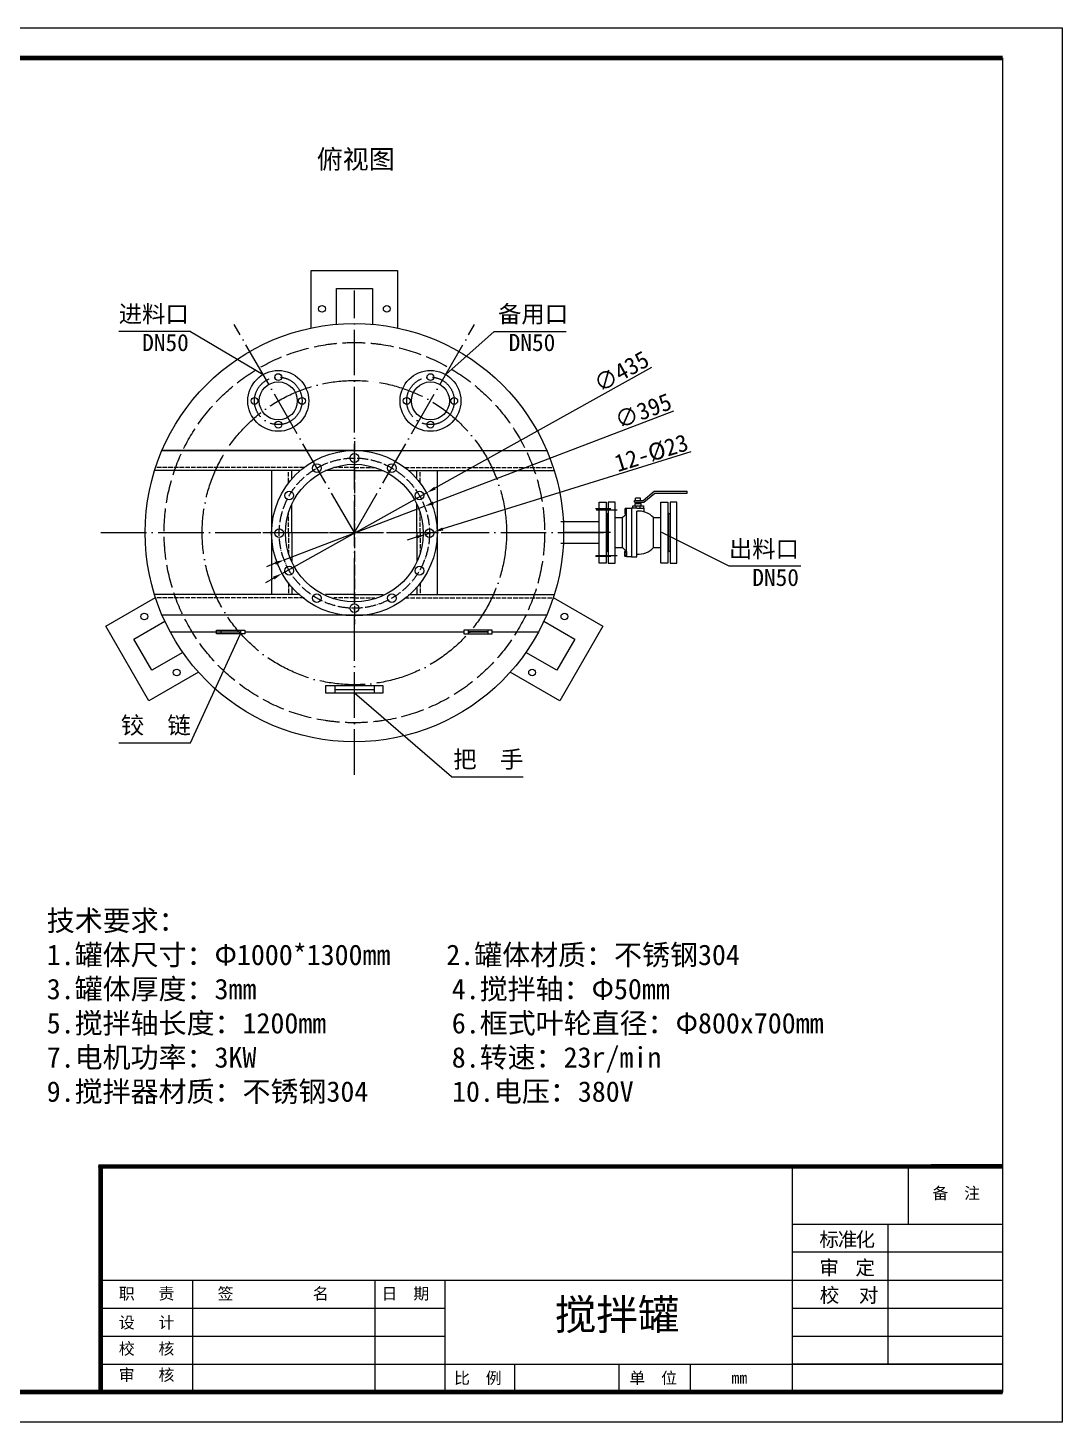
# Model space of a CAD drawing. Header units: millimetres. Extents: x 2128 to 23460, y -18769 to 2996.
# Drawn here: x 4595 to 7313, y -670 to 2996 of the extents above; entities that cross this region are included whole.
import ezdxf

# ---------------------------------------------------------------- set-up
doc = ezdxf.new("R2010")
doc.units = ezdxf.units.MM
doc.linetypes.add('ACAD_ISO02W100', pattern=[15, 12, -3])
doc.linetypes.add('ACAD_ISO04W100', pattern=[30, 24, -3, 0, -3])
for name, color, linetype in [('中心线', 1, 'ACAD_ISO04W100'), ('图层1', 2, 'ACAD_ISO02W100'), ('标注', 6, 'Continuous'), ('注释', 3, 'Continuous'), ('虚线', 7, 'ACAD_ISO02W100'), ('轴线', 1, 'ACAD_ISO04W100')]:
    doc.layers.add(name, color=color, linetype=linetype)
doc.layers.add('标注线', color=7, linetype='Continuous', lineweight=9)
doc.styles.get("Standard").update_dxf_attribs({"font": ''})
doc.styles.add('STYLE1', font='')
doc.styles.get('Standard').set_extended_font_data('SimSun')
doc.styles.get('STYLE1').set_extended_font_data('FangSong_GB2312')
doc.dimstyles.new('ISO-25', dxfattribs={"dimtxt": 45, "dimasz": 25, "dimexe": 1.25, "dimexo": 0.625, "dimgap": 5, "dimtad": 1, "dimtxsty": 'Standard', "dimcen": 2.5, "dimadec": 0, "dimazin": 0, "dimtfac": 1, "dimtmove": 0, "dimatfit": 3, "dimfxl": 0, "dimarcsym": 0})

# ---------------------------------------------------------------- blocks, each defined once
blk = doc.blocks.new('*D9')
at = {"layer": 'Defpoints', "color": 0, "transparency": 16777216}
for p in [(5642.5, 1773.5), (5262.6, 1561.6)]:
    blk.add_point(p, dxfattribs=at)
at = {"layer": '标注', "color": 0, "lineweight": -2, "transparency": 16777216}
for p, q in [((6233.5, 2103.1), (5664.3, 1785.7)), ((5262.6, 1561.6), (5642.5, 1773.5)), ((5240.8, 1549.4), (5219, 1537.2))]:
    blk.add_line(p, q, dxfattribs=at)
at = {"layer": '标注', "color": 0, "transparency": 16777216}
for points in [[(5662.3, 1789.3), (5666.4, 1782), (5642.5, 1773.5)], [(5238.8, 1553), (5242.8, 1545.8), (5262.6, 1561.6)]]:
    blk.add_solid(points, dxfattribs=at)
at = {"layer": '标注', "color": 0, "transparency": 16777216, "insert": (6154.5, 2092.5), "char_height": 45, "attachment_point": 5, "rotation": 29.1535}
blk.add_mtext('∅435', dxfattribs=at)
blk = doc.blocks.new('*D10')
at = {"layer": 'Defpoints', "color": 0, "transparency": 16777216}
for p in [(5637, 1738), (5268.1, 1597)]:
    blk.add_point(p, dxfattribs=at)
at = {"layer": '标注', "color": 0, "lineweight": -2, "transparency": 16777216}
for p, q in [((6291.5, 1988.2), (5660.4, 1747)), ((5268.1, 1597), (5637, 1738)), ((5244.7, 1588.1), (5221.4, 1579.2))]:
    blk.add_line(p, q, dxfattribs=at)
at = {"layer": '标注', "color": 0, "transparency": 16777216}
for points in [[(5658.9, 1750.8), (5661.9, 1743.1), (5637, 1738)], [(5243.2, 1592), (5246.2, 1584.2), (5268.1, 1597)]]:
    blk.add_solid(points, dxfattribs=at)
at = {"layer": '标注', "color": 0, "transparency": 16777216, "insert": (6211.8, 1989), "char_height": 45, "attachment_point": 5, "rotation": 20.9164}
blk.add_mtext('∅395', dxfattribs=at)
blk = doc.blocks.new('*D11')
at = {"layer": 'Defpoints', "color": 0, "transparency": 16777216}
for p in [(5639.1, 1664.1), (5661, 1670.9)]:
    blk.add_point(p, dxfattribs=at)
at = {"layer": '标注', "color": 0, "lineweight": -2, "transparency": 16777216}
for p, q in [((6336.5, 1881.2), (5684.9, 1678.4)), ((5615.2, 1656.7), (5591.3, 1649.2)), ((5639.1, 1664.1), (5661, 1670.9))]:
    blk.add_line(p, q, dxfattribs=at)
at = {"layer": '标注', "color": 0, "transparency": 16777216}
for points in [[(5614, 1660.7), (5616.5, 1652.7), (5639.1, 1664.1)], [(5683.7, 1682.4), (5686.2, 1674.4), (5661, 1670.9)]]:
    blk.add_solid(points, dxfattribs=at)
at = {"layer": '标注', "color": 0, "transparency": 16777216, "insert": (6233.2, 1877.9), "char_height": 45, "attachment_point": 5, "rotation": 17.2948}
blk.add_mtext('12-%%C23', dxfattribs=at)

msp = doc.modelspace()

# ---------------------------------------------------------------- linework, layer by layer
for p, q in [((7156.512, -591.367), (7156.512, 2917.3)), ((5339.163, 2357.827), (5565.963, 2357.827)), ((5339.163, 2207.01), (5339.163, 2357.827)), ((5565.963, 2357.827), (5565.963, 2207.01)), ((5405.313, 2310.577), (5499.813, 2310.577)), ((5405.313, 2216.794), (5405.313, 2310.577)), ((5499.813, 2310.577), (5499.813, 2216.794)), ((5452.563, 1885.023), (4946.836, 1885.023)), ((4946.836, 1885.023), (5958.289, 1885.023)), ((5310.17, 1831.933), (4927.304, 1831.933)), ((5235.066, 1831.933), (5235.066, 1505.721)), ((5288.156, 1811.219), (5288.156, 1831.933)), ((5452.563, 1831.933), (5376.864, 1831.933)), ((5452.563, 1831.933), (5528.262, 1831.933)), ((5594.955, 1831.933), (5977.821, 1831.933)), ((5616.969, 1811.219), (5616.969, 1831.933)), ((5670.059, 1831.933), (5670.059, 1505.721)), ((6191.845, 1753.54), (6191.845, 1759.864)), ((6205.018, 1759.864), (6191.845, 1759.864)), ((6205.018, 1753.54), (6205.018, 1759.864)), ((6211.415, 1753.54), (6240.158, 1777.478)), ((6213.225, 1748.54), (6242.246, 1772.709)), ((6240.798, 1777.709), (6327.308, 1777.709)), ((6242.246, 1772.709), (6327.308, 1772.709)), ((6327.308, 1772.709), (6327.308, 1777.709)), ((5288.156, 1668.827), (5288.156, 1744.526)), ((5616.969, 1668.827), (5616.969, 1744.526)), ((6095.972, 1588.827), (6095.972, 1748.827)), ((6095.972, 1748.827), (6113.972, 1748.827)), ((6113.972, 1748.827), (6113.972, 1588.827)), ((6137.972, 1748.827), (6119.972, 1748.827)), ((6119.972, 1748.827), (6119.972, 1588.827)), ((6137.972, 1588.827), (6137.972, 1748.827)), ((6164.333, 1728.296), (6166.775, 1728.296)), ((6184.622, 1732.906), (6184.622, 1739.221)), ((6184.622, 1739.221), (6212.241, 1739.221)), ((6188.434, 1753.54), (6211.415, 1753.54)), ((6188.434, 1748.54), (6188.434, 1753.54)), ((6188.434, 1748.54), (6213.225, 1748.54)), ((6190.686, 1739.221), (6190.686, 1745.47)), ((6190.686, 1745.47), (6206.177, 1745.47)), ((6192.962, 1732.906), (6192.962, 1739.221)), ((6193.838, 1745.47), (6193.838, 1748.54)), ((6194.979, 1732.906), (6214.484, 1732.906)), ((6203.025, 1745.47), (6203.025, 1748.54)), ((6203.901, 1732.906), (6203.901, 1739.221)), ((6206.177, 1739.221), (6206.177, 1745.47)), ((6212.241, 1739.221), (6212.241, 1732.906)), ((6214.484, 1723.226), (6214.484, 1732.906)), ((6258.438, 1588.827), (6258.438, 1748.827)), ((6258.438, 1748.827), (6276.438, 1748.827)), ((6276.438, 1748.827), (6276.438, 1588.827)), ((6300.438, 1748.827), (6282.438, 1748.827)), ((6282.438, 1748.827), (6282.438, 1588.827)), ((6300.438, 1588.827), (6300.438, 1748.827)), ((6095.864, 1697.327), (5994.926, 1697.327)), ((6137.972, 1708.301), (6157.449, 1708.301)), ((6157.449, 1629.353), (6157.449, 1708.301)), ((6164.333, 1721.395), (6166.775, 1721.395)), ((6238.837, 1708.301), (6258.438, 1708.301)), ((6239.049, 1629.353), (6239.049, 1708.301)), ((5288.156, 1668.827), (5288.156, 1593.128)), ((5616.969, 1668.827), (5616.969, 1593.128)), ((6095.864, 1640.327), (5994.926, 1640.327)), ((5997.926, 1640.251), (5997.926, 1640.327)), ((6137.972, 1629.353), (6157.449, 1629.353)), ((6164.333, 1616.259), (6166.775, 1616.259)), ((6239.049, 1629.353), (6258.438, 1629.353)), ((6095.972, 1606.327), (6095.972, 1606.327)), ((6113.972, 1588.827), (6095.972, 1588.827)), ((6119.972, 1588.827), (6137.972, 1588.827)), ((6137.972, 1606.327), (6137.972, 1606.327)), ((6164.333, 1609.358), (6166.775, 1609.358)), ((6258.438, 1606.327), (6258.438, 1606.327)), ((6276.438, 1588.827), (6258.438, 1588.827)), ((6282.438, 1588.827), (6300.438, 1588.827)), ((6300.438, 1606.327), (6300.438, 1606.327)), ((5310.17, 1505.721), (4927.304, 1505.721)), ((5288.156, 1526.435), (5288.156, 1505.721)), ((5452.563, 1505.721), (5376.864, 1505.721)), ((5452.563, 1505.721), (5528.262, 1505.721)), ((5594.955, 1505.721), (5977.821, 1505.721)), ((5616.969, 1526.435), (5616.969, 1505.721)), ((4799.171, 1422.534), (4929.783, 1497.943)), ((5975.342, 1497.943), (6105.954, 1422.534)), ((4873.166, 1388.872), (4954.385, 1435.763)), ((4946.836, 1452.631), (5958.289, 1452.631)), ((5950.741, 1435.763), (6031.959, 1388.872)), ((4912.571, 1226.12), (4799.171, 1422.534)), ((6105.954, 1422.534), (5992.554, 1226.12)), ((4920.416, 1307.032), (4873.166, 1388.872)), ((6031.959, 1388.872), (5984.709, 1307.032)), ((5001.635, 1353.924), (4920.416, 1307.032)), ((5984.709, 1307.032), (5903.491, 1353.924)), ((5043.183, 1301.529), (4912.571, 1226.12)), ((5992.554, 1226.12), (5861.942, 1301.529)), ((6604.43, -150.012), (7156.512, -150.012))]:
    msp.add_line(p, q)
at = {"color": 1, "linetype": 'ACAD_ISO04W100', "lineweight": -3, "ltscale": 1.2}
for p, q in [((5452.563, 1909.515), (5452.563, 1428.139)), ((5211.753, 1668.827), (5693.372, 1668.827))]:
    msp.add_line(p, q, dxfattribs=at)
at = {"color": 1, "ltscale": 50}
for p, q in [((6087.761, 1728.818), (6142.866, 1728.818)), ((6087.389, 1608.836), (6143.238, 1608.836))]:
    msp.add_line(p, q, dxfattribs=at)
at = {"color": 4}
for p, q in [((4968.547, 1407.621), (5107.103, 1407.621)), ((5101.803, 1412.705), (5101.803, 1402.538)), ((5101.803, 1407.621), (5153.411, 1407.621)), ((5101.803, 1407.621), (5153.411, 1407.621)), ((5153.411, 1412.705), (5153.411, 1402.538)), ((5164.997, 1407.621), (5740.128, 1407.621)), ((5751.714, 1412.705), (5751.714, 1402.538)), ((5751.714, 1407.621), (5803.322, 1407.621)), ((5803.322, 1407.621), (5751.714, 1407.621)), ((5803.322, 1412.705), (5803.322, 1402.538)), ((5814.908, 1407.621), (5936.579, 1407.621)), ((5400.955, 1266.795), (5400.955, 1246.461)), ((5400.955, 1256.628), (5504.171, 1256.628)), ((5504.171, 1266.795), (5504.171, 1246.461))]:
    msp.add_line(p, q, dxfattribs=at)
at = {"linetype": 'Continuous', "lineweight": -3}
for p, q in [((4779.205, 2.008), (7156.512, 2.008)), ((4779.561, 2.008), (7156.512, 2.008)), ((4779.561, 2.008), (7156.869, 2.008)), ((6604.43, -591.367), (6604.43, 2.006)), ((6909.065, -150.012), (6909.065, 2.008)), ((6855.903, -517.808), (6855.903, -150.012)), ((7156.512, -223.571), (6604.43, -223.571)), ((4791.735, -297.13), (7156.512, -297.13)), ((5027.957, -591.367), (5027.957, -297.13)), ((5507.193, -591.367), (5507.193, -297.13)), ((5691.091, -591.367), (5691.091, -297.13)), ((4791.735, -370.69), (5691.091, -370.69)), ((6604.43, -370.69), (7156.512, -370.69)), ((4791.574, -444.249), (5691.091, -444.249)), ((6604.43, -444.249), (7156.512, -444.249)), ((4791.574, -517.808), (5691.091, -517.808)), ((5691.091, -517.808), (7156.512, -517.808)), ((5873.567, -516.857), (5873.567, -591.367)), ((6147.76, -516.857), (6147.76, -591.367)), ((6334.804, -516.857), (6334.804, -591.367)), ((7156.512, -517.808), (6604.43, -517.808)), ((4791.548, -591.367), (7156.512, -591.367))]:
    msp.add_line(p, q, dxfattribs=at)
at = {"lineweight": -3}
msp.add_lwpolyline([(2127.58, 2996.097), (7312.719, 2996.097), (7312.719, -670.163), (2127.58, -670.163)], close=True, dxfattribs=at)
at = {"linetype": 'Continuous', "lineweight": -3, "const_width": 12.26}
for points in [[(7156.512, 2917.3), (2290.122, 2917.3), (2290.122, -591.367)], [(7156.512, -591.367), (2290.122, -591.367), (2290.122, 2917.3)], [(4779.561, 1.998), (7156.512, 2.008)], [(4785.601, 1.998), (4785.601, -591.367)]]:
    msp.add_lwpolyline(points, dxfattribs=at)
for points in [[(6163.333, 1730.891), (6163.333, 1718.801), (6164.333, 1717.801), (6166.775, 1717.801), (6167.775, 1718.801), (6167.775, 1730.891), (6166.775, 1731.891), (6164.333, 1731.891)], [(6167.775, 1604.749), (6167.775, 1732.906), (6181.377, 1732.906), (6181.377, 1604.749)], [(6163.333, 1606.764), (6163.333, 1618.854), (6164.333, 1619.854), (6166.775, 1619.854), (6167.775, 1618.854), (6167.775, 1606.764), (6166.775, 1605.764), (6164.333, 1605.764)]]:
    msp.add_lwpolyline(points, close=True)
for points in [[(6194.979, 1732.906), (6181.377, 1732.906), (6181.377, 1604.749), (6194.979, 1604.749), (6194.979, 1725.503)], [(6113.972, 1618.827), (6116.972, 1618.827), (6116.972, 1718.827), (6113.972, 1718.827)], [(6119.972, 1618.827), (6116.972, 1618.827), (6116.972, 1718.827), (6119.972, 1718.827)], [(6276.438, 1618.827), (6279.438, 1618.827), (6279.438, 1718.827), (6276.438, 1718.827)], [(6282.438, 1618.827), (6279.438, 1618.827), (6279.438, 1718.827), (6282.438, 1718.827)]]:
    msp.add_lwpolyline(points)
at = {"color": 4}
for points in [[(5090.217, 1412.705), (5164.997, 1412.705), (5164.997, 1402.538), (5090.217, 1402.538)], [(5814.908, 1412.705), (5740.128, 1412.705), (5740.128, 1402.538), (5814.908, 1402.538)], [(5377.782, 1266.795), (5527.343, 1266.795), (5527.343, 1246.461), (5377.782, 1246.461)]]:
    msp.add_lwpolyline(points, close=True, dxfattribs=at)
for centre, radius in [((5367.513, 2257.171), 8.82), ((5537.613, 2257.171), 8.82), ((5452.563, 1668.827), 550), ((5252.563, 2015.237), 80), ((5652.563, 2015.237), 80), ((5252.563, 2015.237), 50), ((5252.563, 2077.737), 9), ((5652.563, 2015.237), 50), ((5652.563, 2077.737), 9), ((5190.063, 2015.237), 9), ((5315.063, 2015.237), 9), ((5590.063, 2015.237), 9), ((5715.063, 2015.237), 9), ((5252.563, 1952.737), 9), ((5652.563, 1952.737), 9), ((4900.516, 1448.31), 8.82), ((6004.609, 1448.31), 8.82), ((4985.566, 1300.999), 8.82), ((5919.559, 1301), 8.82)]:
    msp.add_circle(centre, radius)
at = {"lineweight": -3}
for centre, radius in [((5452.563, 1667.523), 217.5), ((5452.563, 1865.023), 11.5), ((5452.563, 1667.523), 181), ((5353.813, 1838.563), 11.5), ((5551.313, 1838.563), 11.5), ((5281.523, 1766.273), 11.5), ((5623.603, 1766.273), 11.5), ((5255.063, 1667.523), 11.5), ((5650.063, 1667.523), 11.5), ((5281.523, 1568.773), 11.5), ((5623.603, 1568.773), 11.5), ((5353.813, 1496.483), 11.5), ((5551.313, 1496.483), 11.5), ((5452.563, 1470.023), 11.5)]:
    msp.add_circle(centre, radius, dxfattribs=at)
at = {"color": 1, "linetype": 'ACAD_ISO04W100', "lineweight": -3, "ltscale": 1.2}
msp.add_circle((5452.563, 1667.523), 197.5, dxfattribs=at)
for centre, radius, start, end in [((6240.798, 1776.709), 1, 90, 129.788581), ((6164.333, 1729.296), 1, 180, 270), ((6164.333, 1727.296), 1, 90, 180), ((6166.775, 1729.296), 1, 270, 0), ((6166.775, 1727.296), 1, 0, 90), ((6198.249, 1668.827), 56.77, 44.053634, 93.302027), ((6198.249, 1668.827), 56.77, 122.466564, 135.946366), ((6164.333, 1722.395), 1, 180, 270), ((6164.333, 1720.395), 1, 90, 180), ((6166.775, 1722.395), 1, 270, 0), ((6166.775, 1720.395), 1, 0, 90), ((6198.249, 1668.827), 56.77, 224.053634, 237.533436), ((6164.333, 1617.259), 1, 180, 270), ((6164.333, 1615.259), 1, 90, 180), ((6166.775, 1617.259), 1, 270, 0), ((6166.775, 1615.259), 1, 0, 90), ((6198.249, 1668.827), 56.77, 266.697973, 315.946366), ((6164.333, 1610.358), 1, 180, 270), ((6164.333, 1608.358), 1, 90, 180), ((6166.775, 1610.358), 1, 270, 0), ((6166.775, 1608.358), 1, 0, 90)]:
    msp.add_arc(centre, radius, start, end)
at = {"layer": '中心线', "ltscale": 5}
for p, q in [((5452.563, 1031.794), (5452.563, 2305.861)), ((5452.563, 1668.827), (5136.475, 2216.307)), ((5452.563, 1668.827), (5768.65, 2216.307)), ((4786.391, 1668.827), (6118.734, 1668.827)), ((6126.145, 1668.827), (6002.563, 1668.827))]:
    msp.add_line(p, q, dxfattribs=at)
for centre, radius in [((5452.563, 1668.827), 400), ((5252.563, 2015.237), 62.5), ((5652.563, 2015.237), 62.5)]:
    msp.add_circle(centre, radius, dxfattribs=at)
at = {"layer": '图层1'}
for p, q in [((5320.354, 1840.228), (4929.952, 1840.228)), ((5452.563, 1840.228), (5398.396, 1840.228)), ((5452.563, 1840.228), (5506.729, 1840.228)), ((5584.772, 1840.228), (5975.173, 1840.228)), ((5279.861, 1801.036), (5279.861, 1831.933)), ((5625.264, 1801.036), (5625.264, 1831.933)), ((5279.861, 1668.827), (5279.861, 1722.993)), ((5625.264, 1668.827), (5625.264, 1722.993)), ((5279.861, 1668.827), (5279.861, 1614.661)), ((5625.264, 1668.827), (5625.264, 1614.661)), ((5279.861, 1536.618), (5279.861, 1505.721)), ((5625.264, 1536.618), (5625.264, 1505.721)), ((5320.354, 1497.426), (4929.952, 1497.426)), ((5452.563, 1497.426), (5398.396, 1497.426)), ((5452.563, 1497.426), (5506.729, 1497.426)), ((5584.772, 1497.426), (5975.173, 1497.426))]:
    msp.add_line(p, q, dxfattribs=at)
at = {"layer": '注释'}
for p, q in [((5022.196, 2197.884), (4833.794, 2197.884)), ((5022.196, 2197.884), (5212.563, 2084.519)), ((5820.436, 2197.884), (5692.563, 2084.519)), ((5820.436, 2197.884), (6008.838, 2197.884)), ((6437.534, 1580.198), (6260.747, 1668.827)), ((6625.936, 1580.198), (6437.534, 1580.198)), ((5022.196, 1116.411), (5153.411, 1402.538)), ((5707.685, 1026.748), (5452.563, 1246.461)), ((4833.794, 1116.411), (5022.196, 1116.411)), ((5707.685, 1026.748), (5896.087, 1026.748))]:
    msp.add_line(p, q, dxfattribs=at)
at = {"layer": '虚线', "color": 251, "ltscale": 5}
msp.add_circle((5452.563, 1668.827), 500, dxfattribs=at)
at = {"layer": '轴线', "ltscale": 5}
for p, q in [((6126.252, 1731.327), (6086.778, 1731.327)), ((6126.252, 1606.327), (6086.778, 1606.327))]:
    msp.add_line(p, q, dxfattribs=at)

# ---------------------------------------------------------------- texts
at = {"insert": (5353.882, 2675.725), "char_height": 50, "attachment_point": 1}
msp.add_mtext_dynamic_manual_height_columns('俯视图', width=451.97245, gutter_width=12.5, heights=[0], dxfattribs=at)
at = {"insert": (4644.007, 675.494), "char_height": 53.9136, "width": 2170.93427, "attachment_point": 1}
msp.add_mtext('{\\fKaiTi_GB2312|b0|i0|c134|p49;技术要求：\\P1.罐体尺寸：Φ1000*1300mm    2.罐体材质：不锈钢304    \\P3.罐体厚度：3mm              4.搅拌轴：Φ50mm\\P5.搅拌轴长度：1200mm         6.框式叶轮直径：Φ800x700mm\\P7.电机功率：3KW              8.转速：23r/min\\P9.搅拌器材质：不锈钢304      10.电压：380V}', dxfattribs=at)
at = {"linetype": 'Continuous', "lineweight": -3, "char_height": 30.64964, "attachment_point": 1}
for s, insert, width in [('{\\fSimSun|b0|i0|c134|p54;备  注}', (6971.708, -52.804), 410.52998), ('{\\fSimSun|b0|i0|c134|p54;职   责}', (4833.434, -316.877), 283.58211), ('{\\fSimSun|b0|i0|c134|p54;签          名}', (5093.012, -316.877), 356.97555), ('{\\fSimSun|b0|i0|c134|p54;日  期}', (5523.978, -316.877), 283.58211), ('{\\fSimSun|b0|i0|c134|p54;设   计   }', (4833.434, -392.88), 283.58211), ('{\\fSimSun|b0|i0|c134|p54;校   核   }', (4833.434, -461.882), 283.58211), ('{\\fSimSun|b0|i0|c134|p54;审   核   }', (4833.434, -530.633), 283.58211), ('{\\fSimSun|b0|i0|c134|p54;比  例}', (5714.494, -538.87), 283.58211), ('{\\fSimSun|b0|i0|c134|p54;单  位}', (6175.247, -538.87), 283.58211), ('{\\fSimSun|b0|i0|c134|p2;mm}', (6443.471, -538.13), 283.58211)]:
    msp.add_mtext(s, dxfattribs=dict(at, insert=insert, width=width))
at = {"layer": '标注', "insert": (5979.3, -347.482), "char_height": 80, "attachment_point": 1}
msp.add_mtext_dynamic_manual_height_columns('{\\C0;搅拌罐}', width=913.33857, gutter_width=12.5, heights=[0], dxfattribs=at)
at = {"layer": '标注线', "color": 7, "ltscale": 0.13, "attachment_point": 1, "style": 'STYLE1'}
for s, insert, char_height, width in [('标', (6674.59, -170.938), 37.736, 47.23771), ('准', (6723.106, -170.938), 37.736, 47.23771), ('化', (6769.513, -170.938), 37.736, 47.23771), ('审', (6674.59, -245.163), 37.736, 47.23771), ('定', (6769.513, -245.163), 37.736, 47.23771), ('校  对', (6675.618, -317.515), 37.7359, 190.2792)]:
    msp.add_mtext(s, dxfattribs=dict(at, insert=insert, char_height=char_height, width=width))
at = {"layer": '注释', "char_height": 45}
for s, width, insert, attachment_point in [('进料口\\PDN50', 188.80723, (5017.32, 2266.246), 3), ('\\pi4.9036;备用口\\P\\pi32.904;DN50', 188.80723, (5825.312, 2266.246), 1), ('出料口\\PDN50', 188.80723, (6621.061, 1648.559), 3), ('铰  链', 451.97245, (4838.669, 1184.773), 1), ('把  手', 451.97245, (5712.561, 1095.109), 1)]:
    msp.add_mtext_dynamic_manual_height_columns(s, width=width, gutter_width=12.5, heights=[0], dxfattribs=dict(at, insert=insert, attachment_point=attachment_point))

# ---------------------------------------------------------------- dimensions: what is measured, and where the dimension line sits
at = {"layer": '标注'}
for p1, p2, picture, middle in [((5262.616, 1561.568), (5642.509, 1773.479), '*D9', (6168.695, 2066.995)), ((5268.077, 1597.015), (5637.048, 1738.032), '*D10', (6222.255, 1961.693))]:
    dim = msp.add_diameter_dim_2p(p1=p1, p2=p2, dimstyle='ISO-25', dxfattribs=at)
    dim.commit()
    dim.dimension.update_dxf_attribs({"geometry": picture, "text_midpoint": middle, "dimtype": 163})
dim = msp.add_diameter_dim_2p(p1=(5639.083, 1664.104), p2=(5661.043, 1670.942), text='12-%%C23', dimstyle='ISO-25', dxfattribs=at)
dim.commit()
dim.dimension.update_dxf_attribs({"geometry": '*D11', "text_midpoint": (6241.349, 1851.629), "dimtype": 163})

doc.saveas('drawing.dxf')
